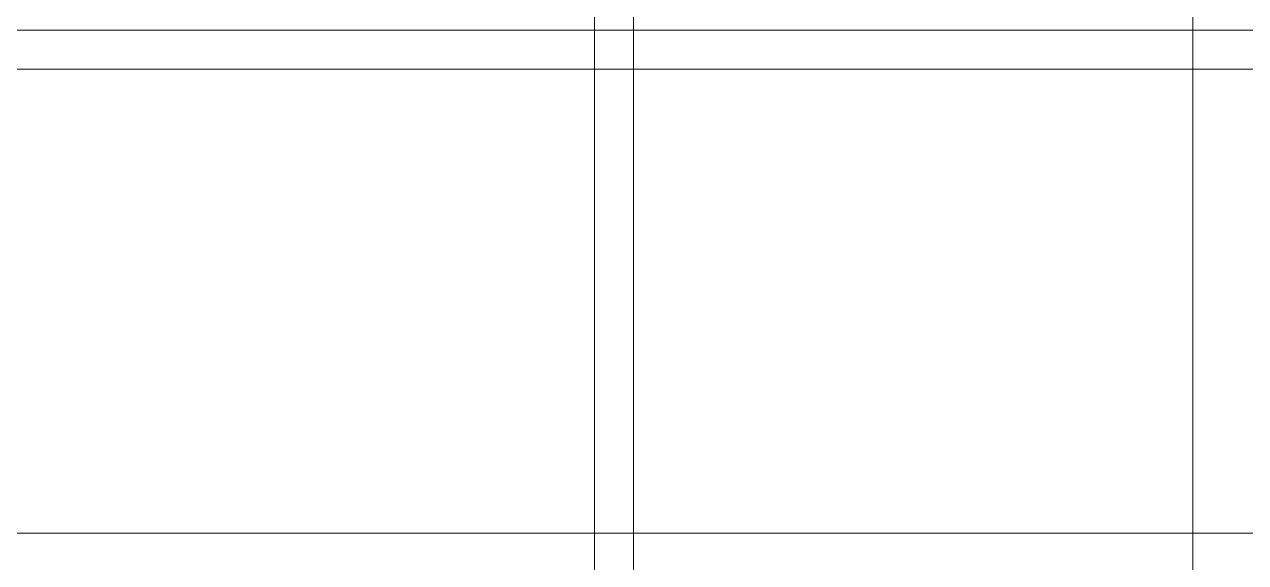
# Model space of a CAD drawing. Header units: millimetres. Extents: x -13853 to 411335, y -23261 to 161252.
# Drawn here: x 336429 to 374632, y 107685 to 124505 of the extents above; entities that cross this region are included whole.
import ezdxf

# ---------------------------------------------------------------- set-up
doc = ezdxf.new("R2010")
doc.units = ezdxf.units.MM
doc.linetypes.add('ADSK_Линия сетки', pattern=[21, 12, -3, 3, -3])
doc.layers.add('Оси', color=7, linetype='Continuous', lineweight=9)

msp = doc.modelspace()

# ---------------------------------------------------------------- linework, layer by layer
at = {"layer": 'Оси', "linetype": 'ADSK_Линия сетки'}
for p, q in [((354259, 153732), (354259, -22443)), ((355479, 153732), (355479, -22443)), ((372979, 147691), (372979, -22443)), ((-13035, 124325), (410517, 124325)), ((-13035, 123105), (410517, 123105)), ((-13035, 108605), (410517, 108605))]:
    msp.add_line(p, q, dxfattribs=at)

doc.saveas('drawing.dxf')
